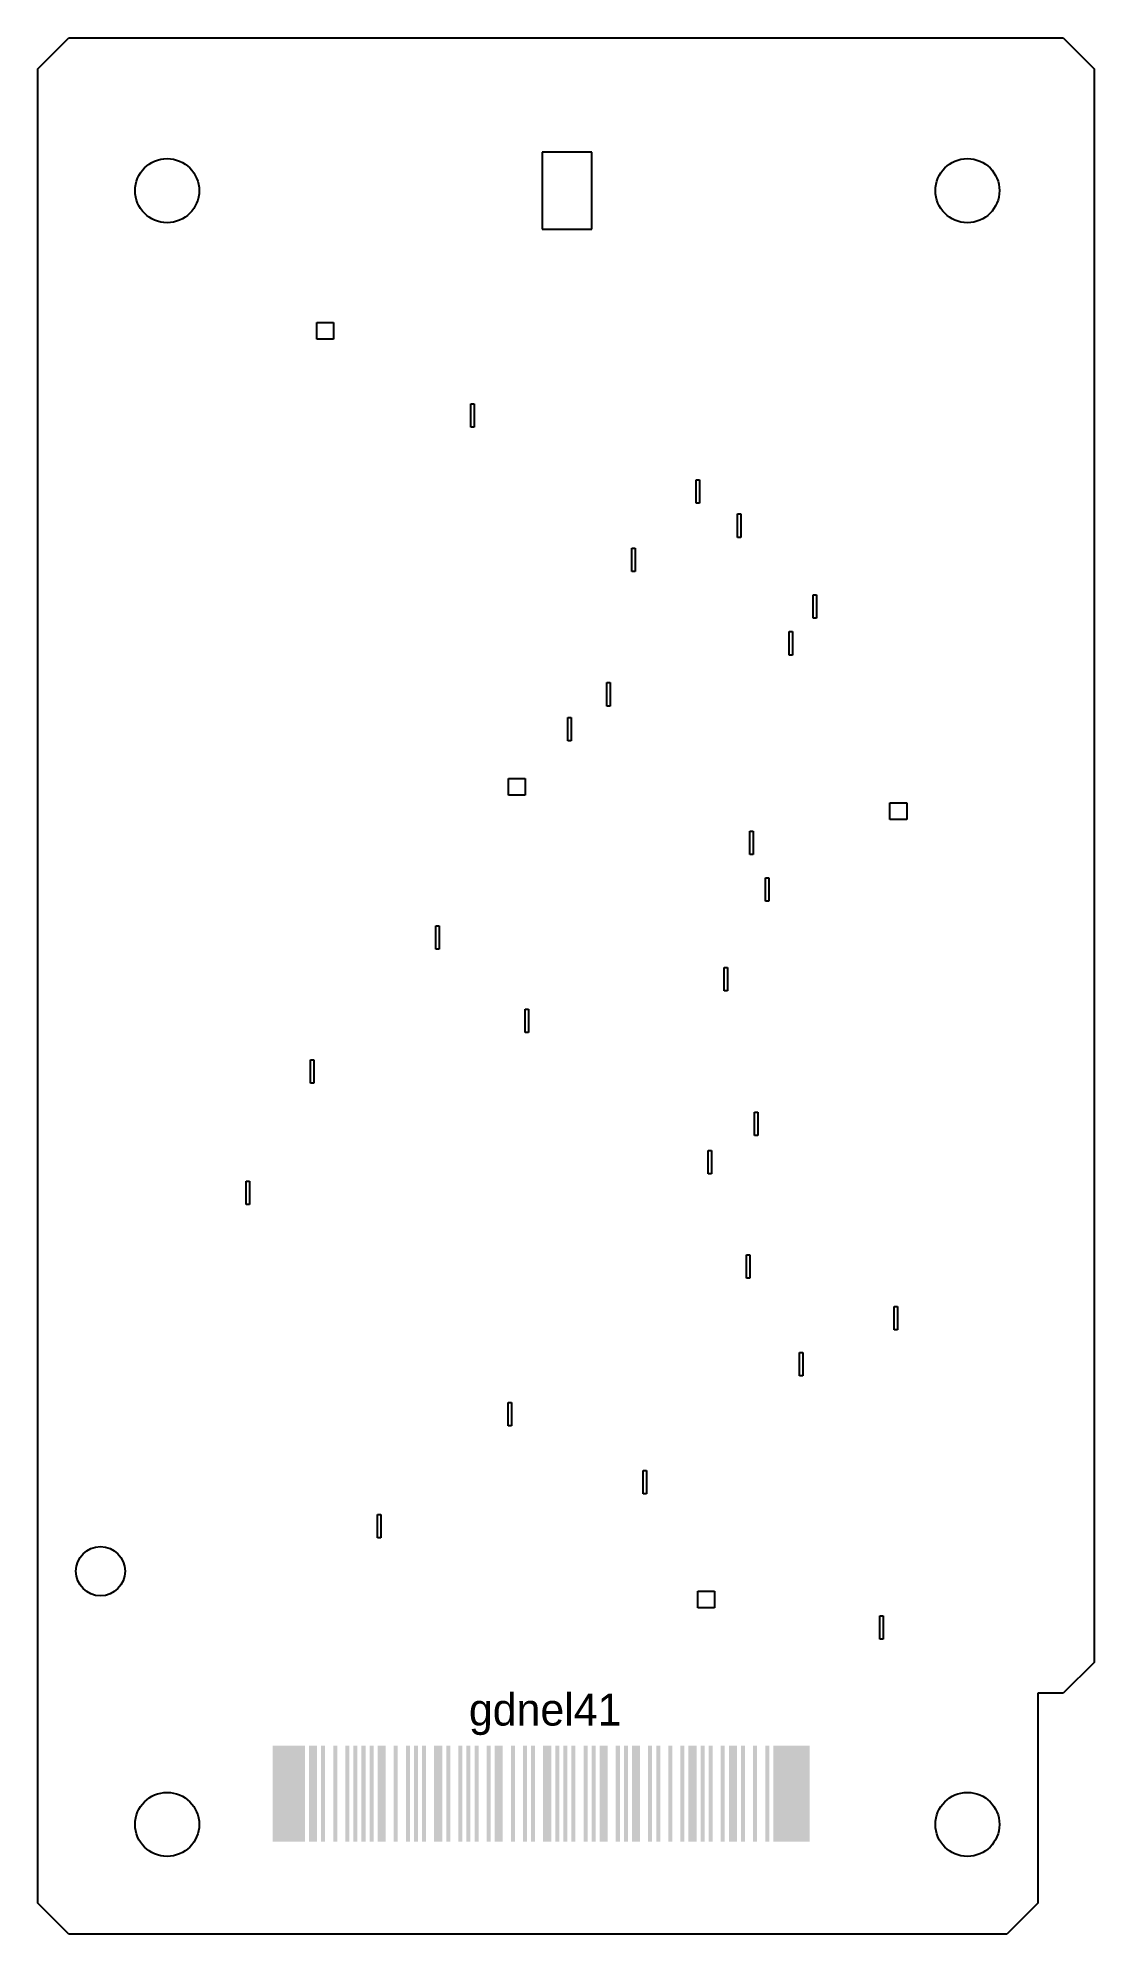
# Model space of a CAD drawing. Extents: x 0 to 52.3, y 0 to 94.
import ezdxf

# ---------------------------------------------------------------- set-up
doc = ezdxf.new("R2010")
doc.units = 0
doc.linetypes.add('0', pattern=[0])
for name, color, linetype in [('holes', 4, '0'), ('label', 3, '0'), ('outline', 5, '0'), ('slits', 1, '0')]:
    doc.layers.add(name, color=color, linetype=linetype)

msp = doc.modelspace()

# ---------------------------------------------------------------- linework, layer by layer
at = {"layer": 'holes', "linetype": '0'}
for p, q in [((24.9872, 88.3158), (24.9872, 84.5058)), ((27.4383, 88.3158), (24.9872, 88.3158)), ((27.4383, 84.5058), (27.4383, 88.3158)), ((24.9872, 84.5058), (27.4383, 84.5058))]:
    msp.add_line(p, q, dxfattribs=at)
for centre, radius in [((6.4008, 86.4108), 1.5875), ((46.0502, 86.4108), 1.5875), ((3.0988, 17.9832), 1.2192), ((6.4008, 5.4356), 1.5875), ((46.0502, 5.4356), 1.5875)]:
    msp.add_circle(centre, radius, dxfattribs=at)
at = {"layer": 'label', "linetype": '0'}
for points in [[(11.63, 4.572), (11.63, 9.3345), (13.23, 4.572), (13.23, 9.3345)], [(13.43, 4.572), (13.43, 9.3345), (13.83, 4.572), (13.83, 9.3345)], [(14.03, 4.572), (14.03, 9.3345), (14.23, 4.572), (14.23, 9.3345)], [(14.63, 4.572), (14.63, 9.3345), (14.83, 4.572), (14.83, 9.3345)], [(15.23, 4.572), (15.23, 9.3345), (15.43, 4.572), (15.43, 9.3345)], [(15.63, 4.572), (15.63, 9.3345), (15.83, 4.572), (15.83, 9.3345)], [(16.03, 4.572), (16.03, 9.3345), (16.23, 4.572), (16.23, 9.3345)], [(16.43, 4.572), (16.43, 9.3345), (16.63, 4.572), (16.63, 9.3345)], [(16.83, 4.572), (16.83, 9.3345), (17.23, 4.572), (17.23, 9.3345)], [(17.63, 4.572), (17.63, 9.3345), (17.83, 4.572), (17.83, 9.3345)], [(18.23, 4.572), (18.23, 9.3345), (18.43, 4.572), (18.43, 9.3345)], [(18.63, 4.572), (18.63, 9.3345), (18.83, 4.572), (18.83, 9.3345)], [(19.03, 4.572), (19.03, 9.3345), (19.23, 4.572), (19.23, 9.3345)], [(19.63, 4.572), (19.63, 9.3345), (20.03, 4.572), (20.03, 9.3345)], [(20.23, 4.572), (20.23, 9.3345), (20.43, 4.572), (20.43, 9.3345)], [(20.83, 4.572), (20.83, 9.3345), (21.03, 4.572), (21.03, 9.3345)], [(21.23, 4.572), (21.23, 9.3345), (21.43, 4.572), (21.43, 9.3345)], [(21.63, 4.572), (21.63, 9.3345), (21.83, 4.572), (21.83, 9.3345)], [(22.23, 4.572), (22.23, 9.3345), (22.43, 4.572), (22.43, 9.3345)], [(22.63, 4.572), (22.63, 9.3345), (23.03, 4.572), (23.03, 9.3345)], [(23.43, 4.572), (23.43, 9.3345), (23.63, 4.572), (23.63, 9.3345)], [(24.03, 4.572), (24.03, 9.3345), (24.23, 4.572), (24.23, 9.3345)], [(24.43, 4.572), (24.43, 9.3345), (24.63, 4.572), (24.63, 9.3345)], [(25.03, 4.572), (25.03, 9.3345), (25.43, 4.572), (25.43, 9.3345)], [(25.63, 4.572), (25.63, 9.3345), (25.83, 4.572), (25.83, 9.3345)], [(26.03, 4.572), (26.03, 9.3345), (26.23, 4.572), (26.23, 9.3345)], [(26.43, 4.572), (26.43, 9.3345), (26.63, 4.572), (26.63, 9.3345)], [(27.03, 4.572), (27.03, 9.3345), (27.23, 4.572), (27.23, 9.3345)], [(27.43, 4.572), (27.43, 9.3345), (27.63, 4.572), (27.63, 9.3345)], [(27.83, 4.572), (27.83, 9.3345), (28.23, 4.572), (28.23, 9.3345)], [(28.63, 4.572), (28.63, 9.3345), (28.83, 4.572), (28.83, 9.3345)], [(29.03, 4.572), (29.03, 9.3345), (29.23, 4.572), (29.23, 9.3345)], [(29.43, 4.572), (29.43, 9.3345), (29.83, 4.572), (29.83, 9.3345)], [(30.23, 4.572), (30.23, 9.3345), (30.43, 4.572), (30.43, 9.3345)], [(30.63, 4.572), (30.63, 9.3345), (30.83, 4.572), (30.83, 9.3345)], [(31.23, 4.572), (31.23, 9.3345), (31.43, 4.572), (31.43, 9.3345)], [(31.83, 4.572), (31.83, 9.3345), (32.03, 4.572), (32.03, 9.3345)], [(32.23, 4.572), (32.23, 9.3345), (32.63, 4.572), (32.63, 9.3345)], [(32.83, 4.572), (32.83, 9.3345), (33.03, 4.572), (33.03, 9.3345)], [(33.23, 4.572), (33.23, 9.3345), (33.43, 4.572), (33.43, 9.3345)], [(33.83, 4.572), (33.83, 9.3345), (34.03, 4.572), (34.03, 9.3345)], [(34.23, 4.572), (34.23, 9.3345), (34.63, 4.572), (34.63, 9.3345)], [(34.83, 4.572), (34.83, 9.3345), (35.03, 4.572), (35.03, 9.3345)], [(35.43, 4.572), (35.43, 9.3345), (35.63, 4.572), (35.63, 9.3345)], [(36.03, 4.572), (36.03, 9.3345), (36.23, 4.572), (36.23, 9.3345)], [(36.43, 4.572), (36.43, 9.3345), (36.63, 4.572), (36.63, 9.3345)], [(36.63, 4.572), (36.63, 9.3345), (38.23, 4.572), (38.23, 9.3345)]]:
    msp.add_solid(points, dxfattribs=at)
at = {"layer": 'outline', "linetype": '0'}
for p, q in [((0, 92.456), (1.524, 93.98)), ((1.524, 93.98), (50.8, 93.98)), ((50.8, 93.98), (52.324, 92.456)), ((0, 1.524), (0, 92.456)), ((52.324, 92.456), (52.324, 13.462)), ((52.324, 13.462), (50.8, 11.938)), ((50.8, 11.938), (49.53, 11.938)), ((49.53, 11.938), (49.53, 1.524)), ((1.524, 0), (0, 1.524)), ((49.53, 1.524), (48.006, 0)), ((48.006, 0), (1.524, 0))]:
    msp.add_line(p, q, dxfattribs=at)
at = {"layer": 'slits', "linetype": '0'}
for p, q in [((13.814, 79.045), (13.814, 79.873)), ((13.814, 79.873), (14.642, 79.873)), ((14.642, 79.045), (13.814, 79.045)), ((14.642, 79.873), (14.642, 79.045)), ((21.449, 74.689), (21.449, 75.849)), ((21.449, 75.849), (21.615, 75.849)), ((21.615, 75.849), (21.615, 74.689)), ((21.615, 74.689), (21.449, 74.689)), ((32.605, 70.915), (32.605, 72.075)), ((32.605, 72.075), (32.771, 72.075)), ((32.771, 72.075), (32.771, 70.915)), ((32.771, 70.915), (32.605, 70.915)), ((34.655, 69.226), (34.655, 70.385)), ((34.655, 70.385), (34.821, 70.385)), ((34.821, 70.385), (34.821, 69.226)), ((29.419, 67.533), (29.419, 68.693)), ((29.419, 68.693), (29.585, 68.693)), ((29.585, 68.693), (29.585, 67.533)), ((34.821, 69.226), (34.655, 69.226)), ((29.585, 67.533), (29.419, 67.533)), ((38.4, 65.223), (38.4, 66.383)), ((38.4, 66.383), (38.566, 66.383)), ((38.566, 66.383), (38.566, 65.223)), ((38.566, 65.223), (38.4, 65.223)), ((37.223, 63.393), (37.223, 64.552)), ((37.223, 64.552), (37.388, 64.552)), ((37.388, 64.552), (37.388, 63.393)), ((37.388, 63.393), (37.223, 63.393)), ((28.183, 60.867), (28.183, 62.027)), ((28.183, 62.027), (28.349, 62.027)), ((28.349, 62.027), (28.349, 60.867)), ((26.252, 59.139), (26.252, 60.299)), ((26.252, 60.299), (26.417, 60.299)), ((26.417, 60.299), (26.417, 59.139)), ((28.349, 60.867), (28.183, 60.867)), ((26.417, 59.139), (26.252, 59.139)), ((23.305, 56.45), (23.305, 57.278)), ((23.305, 57.278), (24.133, 57.278)), ((24.133, 56.45), (23.305, 56.45)), ((24.133, 57.278), (24.133, 56.45)), ((42.212, 55.242), (42.212, 56.07)), ((42.212, 56.07), (43.04, 56.07)), ((43.04, 56.07), (43.04, 55.242)), ((35.266, 53.508), (35.266, 54.668)), ((35.266, 54.668), (35.431, 54.668)), ((35.431, 54.668), (35.431, 53.508)), ((43.04, 55.242), (42.212, 55.242)), ((35.431, 53.508), (35.266, 53.508)), ((36.041, 51.189), (36.041, 52.348)), ((36.041, 52.348), (36.207, 52.348)), ((36.207, 52.348), (36.207, 51.189)), ((36.207, 51.189), (36.041, 51.189)), ((19.708, 48.816), (19.708, 49.975)), ((19.708, 49.975), (19.874, 49.975)), ((19.874, 49.975), (19.874, 48.816)), ((19.874, 48.816), (19.708, 48.816)), ((33.993, 46.748), (33.993, 47.907)), ((33.993, 47.907), (34.159, 47.907)), ((34.159, 47.907), (34.159, 46.748)), ((34.159, 46.748), (33.993, 46.748)), ((24.144, 44.69), (24.144, 45.849)), ((24.144, 45.849), (24.31, 45.849)), ((24.31, 45.849), (24.31, 44.69)), ((24.31, 44.69), (24.144, 44.69)), ((13.497, 42.167), (13.497, 43.326)), ((13.497, 43.326), (13.662, 43.326)), ((13.662, 43.326), (13.662, 42.167)), ((13.662, 42.167), (13.497, 42.167)), ((35.497, 39.58), (35.497, 40.74)), ((35.497, 40.74), (35.662, 40.74)), ((35.662, 40.74), (35.662, 39.58)), ((35.662, 39.58), (35.497, 39.58)), ((33.206, 37.675), (33.206, 38.834)), ((33.206, 38.834), (33.371, 38.834)), ((33.371, 38.834), (33.371, 37.675)), ((33.371, 37.675), (33.206, 37.675)), ((10.315, 36.162), (10.315, 37.321)), ((10.315, 37.321), (10.48, 37.321)), ((10.48, 37.321), (10.48, 36.162)), ((10.48, 36.162), (10.315, 36.162)), ((35.109, 32.503), (35.109, 33.662)), ((35.109, 33.662), (35.275, 33.662)), ((35.275, 33.662), (35.275, 32.503)), ((35.275, 32.503), (35.109, 32.503)), ((42.418, 29.95), (42.418, 31.109)), ((42.418, 31.109), (42.583, 31.109)), ((42.583, 31.109), (42.583, 29.95)), ((42.583, 29.95), (42.418, 29.95)), ((37.733, 27.664), (37.733, 28.823)), ((37.733, 28.823), (37.899, 28.823)), ((37.899, 28.823), (37.899, 27.664)), ((37.899, 27.664), (37.733, 27.664)), ((23.293, 25.187), (23.293, 26.346)), ((23.293, 26.346), (23.459, 26.346)), ((23.459, 26.346), (23.459, 25.187)), ((23.459, 25.187), (23.293, 25.187)), ((29.979, 21.816), (29.979, 22.976)), ((29.979, 22.976), (30.145, 22.976)), ((30.145, 22.976), (30.145, 21.816)), ((30.145, 21.816), (29.979, 21.816)), ((16.826, 19.644), (16.826, 20.803)), ((16.826, 20.803), (16.991, 20.803)), ((16.991, 20.803), (16.991, 19.644)), ((16.991, 19.644), (16.826, 19.644)), ((32.693, 16.174), (32.693, 17.002)), ((32.693, 17.002), (33.521, 17.002)), ((33.521, 17.002), (33.521, 16.174)), ((33.521, 16.174), (32.693, 16.174)), ((41.717, 14.616), (41.717, 15.775)), ((41.717, 15.775), (41.882, 15.775)), ((41.882, 15.775), (41.882, 14.616)), ((41.882, 14.616), (41.717, 14.616))]:
    msp.add_line(p, q, dxfattribs=at)

# ---------------------------------------------------------------- texts
at = {"layer": 'label', "linetype": '0'}
msp.add_text('gdnel41', height=1.5875, dxfattribs=at).set_placement((21.3519, 10.3345))

doc.saveas('drawing.dxf')
